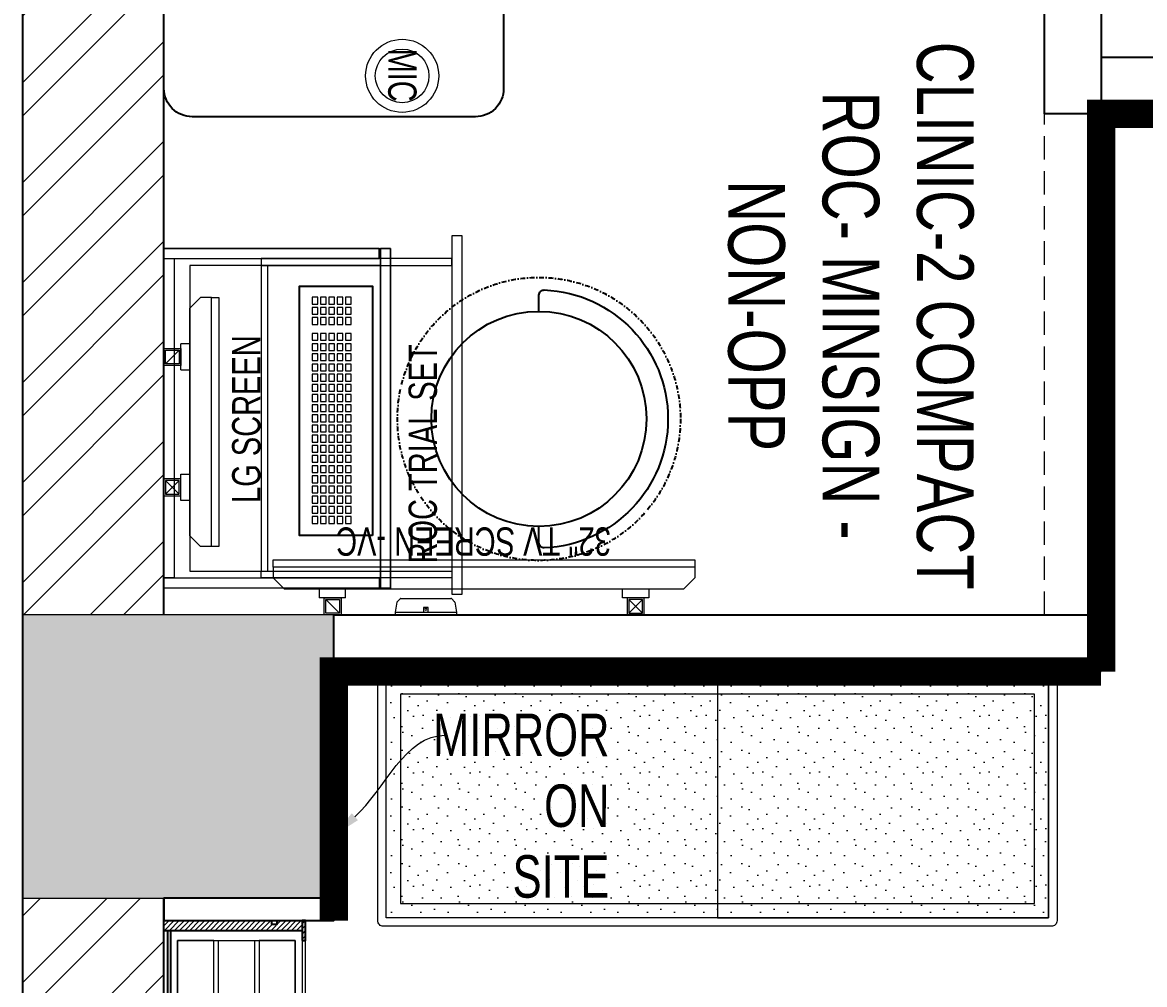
# Model space of a CAD drawing. Header units: feet. Extents: x 10029656 to 10036081, y -5940859 to -5924164.
# Drawn here: x 10029661 to 10031643, y -5928861 to -5927162 of the extents above; entities that cross this region are included whole.
import ezdxf
from ezdxf import colors
from ezdxf.entities.mleader import LeaderData, LeaderLine
from ezdxf.math import Vec2, Vec3

# ---------------------------------------------------------------- set-up
doc = ezdxf.new("R2010")
doc.units = ezdxf.units.FT
doc.header["$LTSCALE"] = 33
doc.header["$MEASUREMENT"] = 0
for name, pattern in [('a_p6_plan_L18$0$HIDDEN', [0.375, 0.25, -0.125]), ('ACAD_ISO03W100', [30, 12, -18]), ('DASHDOT2', [0.5, 0.25, -0.125, 0, -0.125]), ('HIDDEN', [9.525, 6.35, -3.175]), ('HIDDEN2', [4.7625, 3.175, -1.5875])]:
    doc.linetypes.add(name, pattern=pattern)
for name, color, linetype, lineweight in [('A-COL', 243, 'Continuous', 9), ('column hatch', 5, 'Continuous', 0), ('Floor-Unit', 1, 'Continuous', 13), ('LENS-DIM', 252, 'Continuous', 5), ('LENS-FURNITURE', 13, 'Continuous', 9), ('LENS-HATCH', 251, 'Continuous', 5), ('LENS-PARTITION', 21, 'Continuous', 25), ('LENS-TEXT', 31, 'Continuous', 5), ('LENS_CURTAIN', 5, 'a_p6_plan_L18$0$HIDDEN', 9), ('LENS_PARTITION', 21, 'Continuous', 25), ('LK-EQPMT', 3, 'Continuous', 18), ('LK-FF&E FLOOR', 1, 'Continuous', 9), ('LK-FF&E WALL', 1, 'Continuous', 9), ('LK-FLUTTED FINISH', 20, 'Continuous', 30), ('LK-MIRROR', 133, 'Continuous', 13), ('LN-ELEVATION-1', 81, 'Continuous', 25), ('LN-ELEVATION-2', 103, 'Continuous', 20), ('LN-ELEVATION-3', 125, 'Continuous', 18), ('LN-ELEVATION-5', 167, 'Continuous', 5), ('LN-HATCH', 251, 'Continuous', 0), ('TV', 92, 'Continuous', 18)]:
    doc.layers.add(name, color=color, linetype=linetype, lineweight=lineweight)
doc.layers.add('A-WALL', color=1, linetype='Continuous')
doc.layers.add('PDF_Geometry', color=7, linetype='Continuous')
doc.styles.add('LK TXT', font='GILC____.TTF', dxfattribs={"height": 100})
doc.styles.get("Standard").update_dxf_attribs({"font": 'GILC____.TTF'})
pattern_1 = [(45, (7858558.917, 3503823.203), (-4.4901280605, 4.4901280605), [])]

# ---------------------------------------------------------------- blocks, each defined once
blk = doc.blocks.new('A$C3ba91a74')
at = {"layer": 'column hatch'}
h = blk.add_hatch(color=8, dxfattribs=at)
h.dxf.hatch_style = 1
h.paths.add_polyline_path([(4450.1, 6123), (3870, 6122.6), (3870, 5668.1), (4450.1, 5673)])
h.paths.add_polyline_path([(4450.1, 2088), (4059.4, 2083.4), (4059.4, 1583.4), (4450.1, 1588)])
h.paths.add_polyline_path([(4059.4, 2083.4), (4035, 2083.1), (4035, 1583.1), (4059.4, 1583.4)])
h.paths.add_polyline_path([(4450.1, -2162), (3985, -2166.9), (3985, -2656.9), (4450.1, -2652)])
h.paths.add_polyline_path([(4450.1, -6382), (3860, -6386.9), (3860, -6736.9), (4450.1, -6732)])
h.paths.add_polyline_path([(-1245, -6386.9), (-1970, -6386.9), (-1970, -6736.9), (-1245, -6736.9)])
h.paths.add_polyline_path([(-1370, -2166.9), (-1970, -2166.9), (-1970, -2656.9), (-1370, -2656.9)])
h.paths.add_polyline_path([(-1420, 2083.1), (-1970, 2083.1), (-1970, 1583.1), (-1420, 1583.1)])
h.paths.add_polyline_path([(-1255, 6118.6), (-1970, 6118.1), (-1970, 5668.1), (-1255, 5668.1)])
at = {"layer": 'LN-HATCH'}
h = blk.add_hatch(dxfattribs=at)
h.set_pattern_fill('ANSI32', color=256, scale=333, angle=180)
h.set_pattern_definition([(225, (-9180360.63, 5278631.4), (88.2999593, -88.2999593), []), (225, (-9180419.5, 5278631.4), (88.2999593, -88.2999593), [])])
h.paths.add_polyline_path([(-1720, -2656.9), (-1970, -2656.9), (-1970, -6386.9), (-1720, -6386.9)])
h.paths.add_polyline_path([(-1720, 1583.1), (-1970, 1583.1), (-1970, -2166.9), (-1720, -2166.9)])
h.paths.add_polyline_path([(-1720, 5668.1), (-1970, 5668.1), (-1970, 2083.1), (-1720, 2083.1)])
h.paths.add_polyline_path([(3870, 6122.6), (-1255, 6118.6), (-1255, 5868.1), (3870, 5868.1)])
h.paths.add_polyline_path([(4450.1, 5673), (4200.1, 5670.9), (4200.1, 2085), (4450.1, 2088)])
h.paths.add_polyline_path([(4450.1, 1588), (4200.1, 1585), (4200.1, -2164.6), (4450.1, -2162)])
h.paths.add_polyline_path([(4450.1, -2652), (4200.1, -2654.6), (4200.1, -6384.1), (4450.1, -6382)])
h.paths.add_polyline_path([(4450.1, -6732), (4185.1, -6734.2), (4185.1, -8814.8), (4450.1, -8812)])
h.paths.add_polyline_path([(-1705, -6736.9), (-1970, -6736.9), (-1970, -8816.9), (-1705, -8816.9)])
at = {"layer": 'A-COL'}
for p, q in [((-1420, 2083.1), (-1970, 2083.1)), ((-1970, 1583.1), (-1970, 2083.1)), ((-1420, 1583.1), (-1420, 2083.1)), ((-1970, 1583.1), (-1420, 1583.1))]:
    blk.add_line(p, q, dxfattribs=at)
at = {"layer": 'A-WALL'}
for p, q in [((-1970, 6118.1), (-1970, -9366.9)), ((-1720, 2083.1), (-1720, 5668.1)), ((-1720, -2166.9), (-1720, 1583.1))]:
    blk.add_line(p, q, dxfattribs=at)
blk = doc.blocks.new('VC HD 1010')
at = {"layer": 'LN-HATCH', "ltscale": 0.5}
h = blk.add_hatch(dxfattribs=at)
h.set_pattern_fill('ANSI31', color=256, scale=2)
h.set_pattern_definition([(45, (3761554.586, 1795022.936), (-4.490128061, 4.490128061), [])])
h.paths.add_polyline_path([(-505.2, 24), (-505.2, -166), (-499.2, -166), (-499.2, -176), (-505.2, -176), (-505.2, -220), (-487.2, -220), (-487.2, 24)])
h = blk.add_hatch(dxfattribs=at)
h.set_pattern_fill('ANSI31', color=256, scale=2)
h.set_pattern_definition(pattern_1)
h.paths.add_polyline_path([(504.8, 24), (504.8, -166), (498.8, -166), (498.8, -176), (504.8, -176), (504.8, -220), (486.8, -220), (486.8, 24)])
h = blk.add_hatch(dxfattribs=at)
h.set_pattern_fill('ANSI31', color=256, scale=2)
h.set_pattern_definition([(45, (7858741.917, 3503823.203), (-4.4901280605, 4.4901280605), [])])
h.paths.add_polyline_path([(-470.2, -220), (-470.2, -226), (-505.2, -226), (-505.2, -220)])
h = blk.add_hatch(dxfattribs=at)
h.set_pattern_fill('ANSI31', color=256, scale=2)
h.set_pattern_definition(pattern_1)
h.paths.add_polyline_path([(476.8, -220), (476.8, -226), (511.8, -226), (511.8, -220)])
at = {"layer": 'LN-ELEVATION-1', "ltscale": 0.5}
for points in [[(-505.2, 24), (-505.2, -166), (-499.2, -166), (-499.2, -176), (-505.2, -176), (-505.2, -220), (-487.2, -220), (-487.2, 24)], [(504.8, 24), (504.8, -166), (498.8, -166), (498.8, -176), (504.8, -176), (504.8, -220), (486.8, -220), (486.8, 24)], [(486.8, 12), (-487.2, 12), (-487.2, 18), (486.8, 18)], [(-470.2, -220), (-470.2, -226), (-505.2, -226), (-505.2, -220)], [(469.8, -220), (469.8, -226), (504.8, -226), (504.8, -220)]]:
    blk.add_lwpolyline(points, close=True, dxfattribs=at)
at = {"layer": 'LN-ELEVATION-2', "ltscale": 0.5}
blk.add_lwpolyline([(470.2, 0), (-470.2, 0), (-470.2, -208), (470.2, -208)], close=True, dxfattribs=at)
at = {"layer": 'LN-ELEVATION-3', "ltscale": 0.5}
for p, q in [((-487.2, 24), (486.8, 24)), ((-470.2, -220), (469.8, -220)), ((469.8, -226), (-470.2, -226))]:
    blk.add_line(p, q, dxfattribs=at)
for points in [[(-470.2, 0), (-288.5, 0), (-288.5, -64), (-470.2, -64)], [(-280.5, 0), (-98.8, 0), (-98.8, -64), (-280.5, -64)], [(-90.8, 0), (90.8, 0), (90.8, -64), (-90.8, -64)], [(98.8, 0), (280.5, 0), (280.5, -64), (98.8, -64)], [(288.5, 0), (470.2, 0), (470.2, -64), (288.5, -64)], [(-470.2, -136), (-288.5, -136), (-288.5, -72), (-470.2, -72)], [(-280.5, -72), (-98.8, -72), (-98.8, -136), (-280.5, -136)], [(-90.8, -72), (90.8, -72), (90.8, -136), (-90.8, -136)], [(98.8, -72), (280.5, -72), (280.5, -136), (98.8, -136)], [(288.5, -72), (470.2, -72), (470.2, -136), (288.5, -136)], [(-470.2, -144), (-288.5, -144), (-288.5, -208), (-470.2, -208)], [(-280.5, -144), (-98.8, -144), (-98.8, -208), (-280.5, -208)], [(-90.8, -144), (90.8, -144), (90.8, -208), (-90.8, -208)], [(98.8, -144), (280.5, -144), (280.5, -208), (98.8, -208)], [(288.5, -144), (470.2, -144), (470.2, -208), (288.5, -208)]]:
    blk.add_lwpolyline(points, close=True, dxfattribs=at)
blk = doc.blocks.new('2 seater bench')
at = {"layer": 'LENS-HATCH', "lineweight": 0}
h = blk.add_hatch(dxfattribs=at)
h.set_pattern_fill('STIP1', color=177, scale=100, angle=270, pattern_type=2)
h.set_pattern_definition([(270, (6617251.08, -170421.61), (100, -2e-13), [0, -100]), (270, (6617235.08, -170433.61), (100, -2e-13), [0, -100]), (270, (6617211.08, -170428.61), (100, -2e-13), [0, -100]), (270, (6617188.08, -170463.61), (100, -2e-13), [0, -100]), (270, (6617224.08, -170460.61), (100, -2e-13), [0, -100]), (270, (6617248.08, -170487.61), (100, -2e-13), [0, -100]), (270, (6617255.08, -170452.61), (100, -2e-13), [0, -100]), (270, (6617214.08, -170494.61), (100, -2e-13), [0, -100]), (270, (6617182.08, -170489.61), (100, -2e-13), [0, -100]), (270, (6617167.08, -170415.61), (100, -2e-13), [0, -100]), (270, (6617187.08, -170433.61), (100, -2e-13), [0, -100]), (270, (6617168.08, -170447.61), (100, -2e-13), [0, -100]), (270, (6617232.08, -170508.61), (100, -2e-13), [0, -100]), (270, (6617207.08, -170476.61), (100, -2e-13), [0, -100]), (270, (6617240.08, -170468.61), (100, -2e-13), [0, -100]), (270, (6617231.08, -170485.61), (100, -2e-13), [0, -100]), (270, (6617204.08, -170449.61), (100, -2e-13), [0, -100]), (270, (6617258.08, -170477.61), (100, -2e-13), [0, -100]), (270, (6617199.08, -170508.61), (100, -2e-13), [0, -100]), (270, (6617169.08, -170505.61), (100, -2e-13), [0, -100])])
h.paths.add_polyline_path([(585, 210), (0, 210), (0, -210), (585, -210)])
h.paths.add_polyline_path([(0, 245), (0, -210)])
h.paths.add_polyline_path([(-585, 210), (0, 210), (0, -210), (-585, -210)])
at = {"layer": 'LN-ELEVATION-2', "ltscale": 0.5}
for points in [[(-585, 210), (0, 210), (0, -210), (-585, -210)], [(585, 210), (0, 210), (0, -210), (585, -210)]]:
    blk.add_lwpolyline(points, close=True, dxfattribs=at)
at = {"layer": 'LN-ELEVATION-5', "ltscale": 0.5}
blk.add_lwpolyline([(590, 225), (-590, 225, 0.414214), (-600, 215), (-600, -215, 0.414214), (-590, -225), (590, -225, 0.414214), (600, -215), (600, 215, 0.414214)], format="xyb", close=True, dxfattribs=at)
blk.add_lwpolyline([(585, 210), (-585, 210), (-585, -210), (585, -210)], close=True, dxfattribs=at)
at = {"layer": 'LN-ELEVATION-5', "linetype": 'HIDDEN2', "ltscale": 11}
blk.add_lwpolyline([(-560, 185), (560, 185), (560, -185), (-560, -185)], close=True, dxfattribs=at)
blk = doc.blocks.new('MOROTISED TABLE-TRIAL SET 950x600')
at = {"layer": 'PDF_Geometry', "lineweight": 25}
blk.add_lwpolyline([(415.6, 0), (550, 0, 0.414252), (600, 50), (600, 900, 0.414252), (550, 950), (50, 950, 0.414293), (0, 900), (0, 50, 0.414164), (50, 0), (415.6, 0)], format="xyb", dxfattribs=at)
blk = doc.blocks.new('TRIAL SET ROC')
at = {"layer": 'LENS-DIM', "ltscale": 0.5}
for points in [[(-400.4, -364.3), (-430.4, -364.3)], [(169.6, -364.3), (139.6, -364.3)]]:
    blk.add_lwpolyline(points, dxfattribs=at)
at = {"layer": 'LENS-FURNITURE'}
blk.add_lwpolyline([(-430.4, 18), (169.6, 18), (169.6, -382.3), (-430.4, -382.3)], close=True, dxfattribs=at)
at = {"layer": 'LENS-FURNITURE', "color": 146}
for points in [[(-412.4, -153.6), (-400.4, -153.6), (-400.4, -490.6), (-412.4, -490.6)], [(139.6, -153.6), (-400.4, -153.6), (-400.4, -165.6), (139.6, -165.6)], [(151.6, -153.6), (139.6, -153.6), (139.6, -490.6), (151.6, -490.6)], [(192.1, -490.6), (-440.9, -490.6), (-440.9, -508.6), (192.1, -508.6)]]:
    blk.add_lwpolyline(points, close=True, dxfattribs=at)
at = {"layer": 'LN-ELEVATION-2'}
for points in [[(-430.4, 18), (-412.4, 18), (-412.4, -362.3), (-430.4, -362.3)], [(-412.4, 18), (151.6, 18), (151.6, 0), (-412.4, 0)], [(169.6, 18), (151.6, 18), (151.6, -362.3), (169.6, -362.3)], [(169.6, -364.3), (-430.4, -364.3), (-430.4, -382.3), (169.6, -382.3)], [(169.6, -382.3), (-430.4, -382.3), (-430.4, -364.3), (169.6, -364.3)]]:
    blk.add_lwpolyline(points, close=True, dxfattribs=at)
at = {"layer": 'LN-ELEVATION-2', "linetype": 'HIDDEN', "ltscale": 100}
blk.add_lwpolyline([(-400.4, -364.3), (139.6, -364.3), (139.6, -27.4), (-400.4, -27.4)], close=True, dxfattribs=at)
at = {"insert": (-386.9, -414.1), "char_height": 50, "attachment_point": 1}
blk.add_mtext_dynamic_manual_height_columns('ROC TRIAL SET', width=625.228, gutter_width=500, heights=[0], dxfattribs=at)
blk = doc.blocks.new('*U25')
at = {"layer": 'LK-EQPMT', "ltscale": 12}
blk.add_lwpolyline([(6, 4.9), (-6, 4.9), (-6, -4.9), (6, -4.9)], close=True, dxfattribs=at)
blk = doc.blocks.new('*U26')
at = {"color": 0, "linetype": 'ByBlock', "lineweight": -2}
for p in [(0, 0), (18, 0), (35.9, 0), (53.9, 0), (71.8, 0), (89.8, 0), (107.8, 0), (125.7, 0), (143.7, 0), (161.6, 0), (179.6, 0), (197.6, 0), (215.5, 0), (233.5, 0), (251.4, 0), (269.4, 0), (287.4, 0), (305.3, 0), (323.3, 0), (0, -14.7), (18, -14.7), (35.9, -14.7), (53.9, -14.7), (71.8, -14.7), (89.8, -14.7), (107.8, -14.7), (125.7, -14.7), (143.7, -14.7), (161.6, -14.7), (179.6, -14.7), (197.6, -14.7), (215.5, -14.7), (233.5, -14.7), (251.4, -14.7), (269.4, -14.7), (287.4, -14.7), (305.3, -14.7), (323.3, -14.7), (0, -29.5), (0, -44.2), (18, -29.5), (18, -44.2), (35.9, -29.5), (35.9, -44.2), (53.9, -29.5), (53.9, -44.2), (71.8, -29.5), (71.8, -44.2), (89.8, -29.5), (89.8, -44.2), (107.8, -29.5), (107.8, -44.2), (125.7, -29.5), (125.7, -44.2), (143.7, -29.5), (143.7, -44.2), (161.6, -29.5), (161.6, -44.2), (179.6, -29.5), (179.6, -44.2), (197.6, -29.5), (197.6, -44.2), (215.5, -29.5), (215.5, -44.2), (233.5, -29.5), (233.5, -44.2), (251.4, -29.5), (251.4, -44.2), (269.4, -29.5), (269.4, -44.2), (287.4, -29.5), (287.4, -44.2), (305.3, -29.5), (305.3, -44.2), (323.3, -29.5), (323.3, -44.2), (0, -59), (18, -59), (35.9, -59), (53.9, -59), (71.8, -59), (89.8, -59), (107.8, -59), (125.7, -59), (143.7, -59), (161.6, -59), (179.6, -59), (197.6, -59), (215.5, -59), (233.5, -59), (251.4, -59), (269.4, -59), (287.4, -59), (305.3, -59), (323.3, -59)]:
    blk.add_blockref('*U25', p, dxfattribs=at)
blk = doc.blocks.new('*U23')
at = {"layer": 'LK-EQPMT', "ltscale": 12}
blk.add_lwpolyline([(6, 4.9), (-6, 4.9), (-6, -4.9), (6, -4.9)], close=True, dxfattribs=at)
blk = doc.blocks.new('*U24')
at = {"color": 0, "linetype": 'ByBlock', "lineweight": -2}
for p in [(0, 0), (18, 0), (35.9, 0), (0, -14.7), (18, -14.7), (35.9, -14.7), (0, -29.5), (0, -44.2), (18, -29.5), (18, -44.2), (35.9, -29.5), (35.9, -44.2), (0, -59), (18, -59), (35.9, -59)]:
    blk.add_blockref('*U23', p, dxfattribs=at)
blk = doc.blocks.new('*U18')
at = {"ltscale": 12}
blk.add_lwpolyline([(8, 0), (8, 129.1), (448, 129.1), (448, 0)], close=True, dxfattribs=at)
for name, p in [('*U26', (35.2, 101.6)), ('*U24', (386.6, 101.6))]:
    blk.add_blockref(name, p)
blk = doc.blocks.new('MIC')
at = {"layer": 'LK-EQPMT', "ltscale": 12}
for radius in [64.5, 47.4]:
    blk.add_circle((234.5, 64.5), radius, dxfattribs=at)
at = {"layer": 'LK-EQPMT', "ltscale": 12, "insert": (233.2, 64.5), "char_height": 50, "attachment_point": 5}
blk.add_mtext_dynamic_manual_height_columns('MIC', width=466.48, gutter_width=12.5, heights=[0], dxfattribs=at)
blk = doc.blocks.new('DOCTOR STOOL')
at = {"layer": 'LN-ELEVATION-1', "ltscale": 100}
blk.add_lwpolyline([(228, 37.8), (228, 9.1, -0.426474), (218.5, 0, -0.959166), (218.5, 455.6, -0.426474), (228, 446.5), (228, 417.8)], format="xyb", dxfattribs=at)
at = {"layer": 'LN-ELEVATION-1', "linetype": 'DASHDOT2'}
blk.add_circle((228, 227.8), 250, dxfattribs=at)
at = {"layer": 'LN-ELEVATION-1', "ltscale": 100}
blk.add_circle((228, 227.8), 190, dxfattribs=at)
blk = doc.blocks.new('32INCH VC FOR CLINIC')
at = {"layer": 'LK-EQPMT'}
for p, q in [((116.9, 152.6), (92.6, 128.3)), ((92.6, 152.6), (116.9, 128.3)), ((627.7, 152.6), (652, 128.3))]:
    blk.add_line(p, q, dxfattribs=at)
at = {"layer": 'LK-EQPMT', "ltscale": 12}
for p, q in [((81.5, 109.7), (81.5, 125.2)), ((81.5, 125.2), (128, 125.2)), ((128, 125.2), (128, 109.7)), ((617, 125.2), (617, 109.7)), ((617, 125.2), (663.5, 125.2)), ((663.5, 109.7), (663.5, 125.2)), ((0, 90.3), (19.4, 109.7)), ((725.6, 109.7), (19.4, 109.7)), ((745, 90.3), (725.6, 109.7)), ((0, 70.9), (0, 90.3)), ((745, 70.9), (745, 90.3))]:
    blk.add_line(p, q, dxfattribs=at)
at = {"layer": 'LK-EQPMT'}
for points in [[(89.6, 125.2), (119.9, 125.2), (119.9, 155.6), (89.6, 155.6)], [(92.6, 128.3), (116.9, 128.3), (116.9, 152.6), (92.6, 152.6)], [(655, 125.2), (624.7, 125.2), (624.7, 155.6), (655, 155.6)], [(652, 128.3), (627.7, 128.3), (627.7, 152.6), (652, 152.6)]]:
    blk.add_lwpolyline(points, close=True, dxfattribs=at)
at = {"layer": 'LK-EQPMT', "ltscale": 12}
blk.add_lwpolyline([(0, 58), (0, 70.9), (745, 70.9), (745, 58)], close=True, dxfattribs=at)
at = {"layer": 'LENS-TEXT', "color": 0, "ltscale": 2, "insert": (391.2, 25.6), "char_height": 50, "attachment_point": 5}
blk.add_mtext_dynamic_manual_height_columns('32" TV SCREEN -VC', width=466.48, gutter_width=12.5, heights=[0], dxfattribs=at)
blk = doc.blocks.new('A$C142a10c7')
at = {"color": 7, "linetype": 'Continuous', "lineweight": 0}
for p, q in [((3, 22.3), (0, 5)), ((8.7, 28.4), (3.6, 23.4)), ((99.8, 28.4), (104.9, 23.4)), ((105.4, 22.3), (108.5, 5)), ((0, 5), (0, 0)), ((50.7, 5), (57.7, 5)), ((58.2, 5), (63, 5)), ((108.5, 5), (108.5, 0))]:
    blk.add_line(p, q, dxfattribs=at)
for points in [[(10.1, 29), (10.1, 29), (10.2, 29), (10.5, 29), (10.8, 29), (11.1, 29), (11.6, 29), (12.1, 29), (12.8, 29), (13.5, 29), (14.2, 29), (15.1, 29), (16, 29), (17, 29), (18.1, 29), (19.2, 29), (20.4, 29), (21.7, 29), (23, 29), (24.4, 29), (25.8, 29), (27.3, 29), (28.8, 29), (30.3, 29), (31.9, 29), (33.5, 29), (35.2, 29), (36.9, 29), (38.6, 29), (40.3, 29), (42, 29), (43.8, 29), (45.5, 29), (63, 29), (64.7, 29), (66.5, 29), (68.2, 29), (69.9, 29), (71.6, 29), (73.3, 29), (74.9, 29), (76.5, 29), (78.1, 29), (79.7, 29), (81.2, 29), (82.7, 29), (84.1, 29), (85.5, 29), (86.8, 29), (88, 29), (89.2, 29), (90.4, 29), (91.4, 29), (92.5, 29), (93.4, 29), (94.2, 29), (95, 29), (95.7, 29), (96.4, 29), (96.9, 29), (97.3, 29), (97.7, 29), (98, 29), (98.3, 29), (98.4, 29), (98.4, 29)], [(0, 5), (0, 5), (0.2, 5), (0.4, 5), (0.7, 5), (1, 5), (1.5, 5), (2, 5), (2.6, 5), (3.3, 5), (4, 5), (4.9, 5), (5.8, 5), (6.8, 5), (7.8, 5), (8.9, 5), (10.1, 5), (11.3, 5), (12.7, 5), (14, 5), (15.4, 5), (16.9, 5), (18.4, 5), (20, 5), (21.6, 5), (23.3, 5), (25, 5), (26.8, 5), (28.5, 5), (30.3, 5), (32.2, 5), (34, 5), (35.9, 5), (37.8, 5), (39.7, 5), (41.6, 5), (43.6, 5), (45.5, 5)], [(0, 5), (0, 5), (0.2, 5), (0.4, 5), (0.7, 5), (1, 5), (1.5, 5), (2, 5), (2.6, 5), (3.3, 5), (4, 5), (4.9, 5), (5.8, 5), (6.8, 5), (7.8, 5), (8.9, 5), (10.1, 5), (11.3, 5), (12.7, 5), (14, 5), (15.4, 5), (16.9, 5), (18.4, 5), (20, 5), (21.6, 5), (23.3, 5), (25, 5), (26.8, 5), (28.5, 5), (30.3, 5), (32.2, 5), (34, 5), (35.9, 5), (37.8, 5), (39.7, 5), (41.6, 5), (43.6, 5), (45.5, 5), (50.2, 5)], [(0, 0), (0, 0), (0.2, 0), (0.4, 0), (0.7, 0), (1, 0), (1.5, 0), (2, 0), (2.6, 0), (3.3, 0), (4, 0), (4.9, 0), (5.8, 0), (6.8, 0), (7.8, 0), (8.9, 0), (10.1, 0), (11.3, 0), (12.7, 0), (14, 0), (15.4, 0), (16.9, 0), (18.4, 0), (20, 0), (21.6, 0), (23.3, 0), (25, 0), (26.8, 0), (28.5, 0), (30.3, 0), (32.2, 0), (34, 0), (35.9, 0), (37.8, 0), (39.7, 0), (41.6, 0), (43.6, 0), (45.5, 0)], [(45.5, 5), (63, 5), (64.9, 5), (66.8, 5), (68.8, 5), (70.7, 5), (72.6, 5), (74.4, 5), (76.3, 5), (78.1, 5), (79.9, 5), (81.7, 5), (83.5, 5), (85.2, 5), (86.8, 5), (88.5, 5), (90, 5), (91.6, 5), (93, 5), (94.5, 5), (95.8, 5), (97.1, 5), (98.4, 5), (99.6, 5), (100.7, 5), (101.7, 5), (102.7, 5), (103.6, 5), (104.4, 5), (105.2, 5), (105.9, 5), (106.5, 5), (107, 5), (107.5, 5), (107.8, 5), (108.1, 5), (108.3, 5), (108.4, 5), (108.5, 5)], [(45.5, 0), (63, 0), (64.9, 0), (66.8, 0), (68.8, 0), (70.7, 0), (72.6, 0), (74.4, 0), (76.3, 0), (78.1, 0), (79.9, 0), (81.7, 0), (83.5, 0), (85.2, 0), (86.8, 0), (88.5, 0), (90, 0), (91.6, 0), (93, 0), (94.5, 0), (95.8, 0), (97.1, 0), (98.4, 0), (99.6, 0), (100.7, 0), (101.7, 0), (102.7, 0), (103.6, 0), (104.4, 0), (105.2, 0), (105.9, 0), (106.5, 0), (107, 0), (107.5, 0), (107.8, 0), (108.1, 0), (108.3, 0), (108.4, 0), (108.5, 0)], [(58.2, 5), (58.2, 13.4), (50.2, 13.4), (50.2, 5)], [(63, 5), (64.9, 5), (66.8, 5), (68.8, 5), (70.7, 5), (72.6, 5), (74.4, 5), (76.3, 5), (78.1, 5), (79.9, 5), (81.7, 5), (83.5, 5), (85.2, 5), (86.8, 5), (88.5, 5), (90, 5), (91.6, 5), (93, 5), (94.5, 5), (95.8, 5), (97.1, 5), (98.4, 5), (99.6, 5), (100.7, 5), (101.7, 5), (102.7, 5), (103.6, 5), (104.4, 5), (105.2, 5), (105.9, 5), (106.5, 5), (107, 5), (107.5, 5), (107.8, 5), (108.1, 5), (108.3, 5), (108.4, 5), (108.5, 5)]]:
    blk.add_lwpolyline(points, dxfattribs=at)
for points in [[(3.6, 23.4), (3.3, 23.1), (3.1, 22.7), (3.1, 22.3)], [(10.1, 29), (9.5, 29), (9, 28.8), (8.7, 28.4)], [(99.8, 28.4), (99.5, 28.8), (99, 29), (98.4, 29)], [(105.4, 22.3), (105.4, 22.7), (105.2, 23.1), (104.9, 23.4)], [(54.2, 11.6), (53.4, 11.6), (52.6, 10.9), (52.6, 10)], [(52.6, 10), (52.6, 9.1), (53.4, 8.4), (54.2, 8.4)], [(55.8, 10), (55.8, 10.9), (55.1, 11.6), (54.2, 11.6)], [(54.2, 8.4), (55.1, 8.4), (55.8, 9.1), (55.8, 10)]]:
    blk.add_open_spline(points, degree=3, dxfattribs=at)
blk = doc.blocks.new('CLINIC SCREEN')
at = {"layer": 'TV'}
for p, q in [((-103.1, 42.9), (-127.4, 18.6)), ((-127.4, 42.9), (-103.1, 18.6)), ((102.7, 42.9), (127, 18.6))]:
    blk.add_line(p, q, dxfattribs=at)
at = {"layer": 'TV', "ltscale": 12}
for p, q in [((-220, -19.4), (-200.6, 0)), ((200.6, 0), (-200.6, 0)), ((-138.5, 0), (-138.5, 15.5)), ((-138.5, 15.5), (-92, 15.5)), ((-92, 15.5), (-92, 0)), ((92, 15.5), (92, 0)), ((92, 15.5), (138.5, 15.5)), ((138.5, 0), (138.5, 15.5)), ((220, -19.4), (200.6, 0)), ((-220, -38.8), (-220, -19.4)), ((220, -38.8), (220, -19.4))]:
    blk.add_line(p, q, dxfattribs=at)
at = {"layer": 'TV'}
for points in [[(-130.4, 15.5), (-100.1, 15.5), (-100.1, 45.9), (-130.4, 45.9)], [(-127.4, 18.6), (-103.1, 18.6), (-103.1, 42.9), (-127.4, 42.9)], [(130, 15.5), (99.7, 15.5), (99.7, 45.9), (130, 45.9)], [(127, 18.6), (102.7, 18.6), (102.7, 42.9), (127, 42.9)]]:
    blk.add_lwpolyline(points, close=True, dxfattribs=at)
at = {"layer": 'TV', "ltscale": 12}
blk.add_lwpolyline([(-220, -51.7), (-220, -38.8), (220, -38.8), (220, -51.7)], close=True, dxfattribs=at)
at = {"layer": 'Floor-Unit', "color": 0, "ltscale": 2, "insert": (5.2, -100.4), "char_height": 50, "attachment_point": 5}
blk.add_mtext_dynamic_manual_height_columns('LG SCREEN', width=466.48, gutter_width=12.5, heights=[0], dxfattribs=at)

msp = doc.modelspace()

# ---------------------------------------------------------------- linework, layer by layer
at = {"layer": 'LENS-PARTITION'}
for points in [[(10031566.3, -5927323.6), (10031466.3, -5927323.6), (10031466.3, -5925773.6), (10031566.3, -5925773.6)], [(10033461.1, -5927223.6), (10031566.3, -5927223.6), (10031566.3, -5927323.6), (10033461.1, -5927323.6)], [(10031566.3, -5928308.6), (10030211, -5928308.6), (10030211, -5928208.6), (10031566.3, -5928208.6)], [(10030211, -5928708.6), (10029911, -5928708.6), (10029911, -5928748.6), (10030211, -5928748.6)]]:
    msp.add_lwpolyline(points, close=True, dxfattribs=at)
at = {"layer": 'LENS_CURTAIN', "ltscale": 5}
msp.add_lwpolyline([(10031466.3, -5927323.6), (10031566.3, -5927323.6), (10031566.3, -5928208.6), (10031466.3, -5928208.6)], close=True, dxfattribs=at)
at = {"layer": 'LK-FLUTTED FINISH', "linetype": 'ACAD_ISO03W100', "ltscale": 0.05, "const_width": 50}
msp.add_lwpolyline([(10035831.1, -5927323.6), (10031566.3, -5927323.6), (10031566.3, -5928308.6)], dxfattribs=at)
at = {"layer": 'LK-MIRROR', "linetype": 'ACAD_ISO03W100', "ltscale": 0.05, "const_width": 50}
msp.add_lwpolyline([(10031566.3, -5928308.6), (10030211, -5928308.6), (10030211, -5928748.6)], dxfattribs=at)

# ---------------------------------------------------------------- block references
for name, p, rotation in [('MIC', (10030267.2, -5927021.8), 270), ('TRIAL SET ROC', (10029929, -5927730.8), 90.00000000000003), ('*U18', (10030279.2, -5928076), 90.00000000000003), ('32INCH VC FOR CLINIC', (10030848.9, -5928053), 180)]:
    msp.add_blockref(name, p, dxfattribs=dict(rotation=rotation))
msp.add_blockref('A$C142a10c7', (10030319.4, -5928208.6))
at = {"layer": 'LENS-DIM', "color": 7}
msp.add_blockref('A$C3ba91a74', (10031630.9, -5930291.7), dxfattribs=at)
at = {"layer": 'LENS-FURNITURE', "xscale": -1, "rotation": 180}
msp.add_blockref('MOROTISED TABLE-TRIAL SET 950x600', (10029911, -5926378.6), dxfattribs=at)
at = {"layer": 'LENS-FURNITURE', "rotation": 180}
msp.add_blockref('DOCTOR STOOL', (10030801.3, -5927634.5), dxfattribs=at)
at = {"layer": 'LENS_PARTITION', "rotation": 90.00000000000003}
msp.add_blockref('CLINIC SCREEN', (10029956.3, -5927867.9), dxfattribs=at)
at = {"layer": 'LK-FF&E FLOOR', "xscale": -1}
msp.add_blockref('2 seater bench', (10030888.6, -5928533.6), dxfattribs=at)
at = {"layer": 'LK-FF&E WALL', "xscale": -1, "rotation": 90}
msp.add_blockref('VC HD 1010', (10029935, -5929253.8), dxfattribs=at)

# ---------------------------------------------------------------- texts
at = {"layer": 'LENS-TEXT', "color": 0, "linetype": 'Continuous', "ltscale": 3, "insert": (10031123.7, -5927680), "char_height": 100, "attachment_point": 5, "rotation": 270, "style": 'LK TXT'}
msp.add_mtext_dynamic_manual_height_columns('CLINIC-2 COMPACT ROC- MINSIGN - NON-OPP', width=1051.915, gutter_width=1, heights=[0], dxfattribs=at)

# ---------------------------------------------------------------- leaders
at = {"layer": 'LENS-TEXT', "color": 0, "linetype": 'Continuous', "ltscale": 3}
ml = msp.add_multileader_mtext('Standard', dxfattribs=at)
ml.set_content('\\pxqr,t3;{\\C0;MIRROR ON SITE}', color=1)
ml.set_leader_properties(color=256, linetype='ByLayer', lineweight=-1)
ml.build(insert=Vec2(0, 0))
ml.multileader.update_dxf_attribs({"leader_type": 2, "dogleg_length": 0.36, "arrow_head_size": 50})
ctx = ml.context
ctx.base_point, ctx.char_height, ctx.arrow_head_size, ctx.landing_gap_size, ctx.plane_origin, ctx.plane_x_axis, ctx.plane_y_axis = Vec3(10030408.2, -5928420.8, 47488.1), 75, 50, 0.09, Vec3(10036592.9, -5930056.8, 47488.1), Vec3(0.999999, -0.001097), Vec3(0.001097, 0.999999)
notes = []
notes.append((ctx, [(1, (1, 1, 0), (10030407.9, -5928420.8, 47488.1), (0.999999, -0.001097), 0.36, [(1, [(10030211, -5928598.4, 47488.1)], 0, [])])]))
ctx.mtext.insert, ctx.mtext.text_direction, ctx.mtext.rotation, ctx.mtext.width, ctx.mtext.flow_direction = Vec3(10030408.4, -5928382.8, 47488.1), Vec3(0.999999, -0.001097), 6.282088, 289.544, 5
for ctx, leaders in notes:
    for number, flags, end, landing, length, lines in leaders:
        leader = LeaderData()
        leader.index, (leader.has_last_leader_line, leader.has_dogleg_vector, leader.attachment_direction) = number, flags
        leader.last_leader_point, leader.dogleg_vector, leader.dogleg_length = Vec3(end), Vec3(landing), length
        for number, points, colour, breaks in lines:
            line = LeaderLine()
            line.index, line.vertices, line.color, line.breaks = number, Vec3.list(points), colors.encode_raw_color(colour), breaks
            leader.lines.append(line)
        ctx.leaders.append(leader)

doc.saveas('drawing.dxf')
